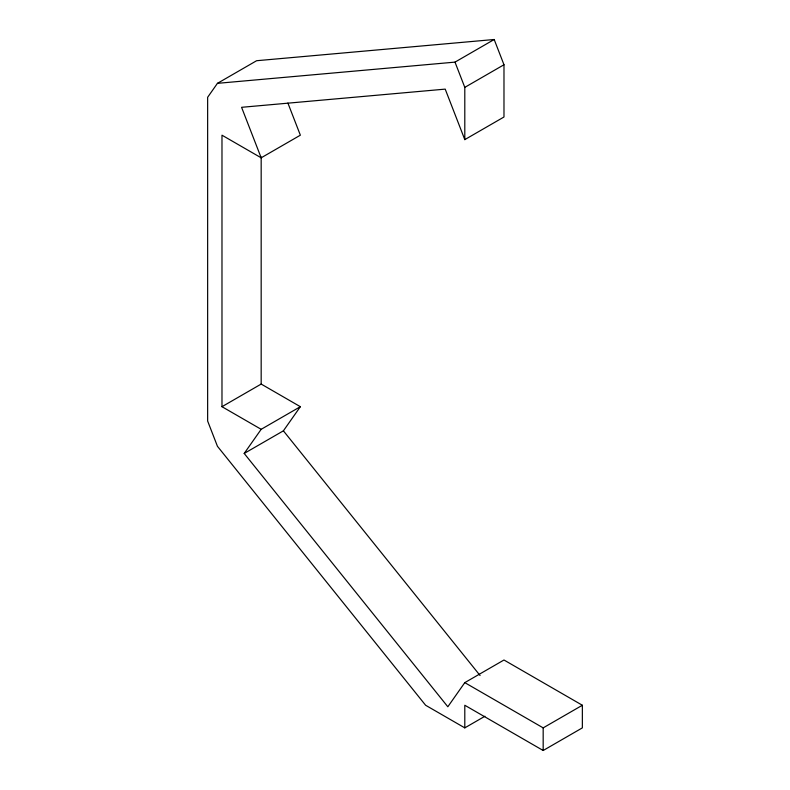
<?xml version="1.0" encoding="UTF-8"?>
<svg xmlns="http://www.w3.org/2000/svg" width="790" height="790" viewBox="0 0 790 790"><rect width="100%" height="100%" fill="white"/><g stroke="black" fill="none" stroke-linecap="round" stroke-linejoin="round"><path stroke-width="1.19" d="M287.896 103.056L300.358 135.189L261.174 157.812L241.582 107.312L445.204 89.122L464.797 139.623L503.981 116.999L503.981 64.75L494.185 39.5L256.622 60.721L217.438 83.345L207.642 97.279L207.642 421.031L217.438 446.281L425.613 705.253L464.797 727.876L484.922 716.254M464.797 727.876L464.797 705.253L543.174 750.5L582.358 727.876L582.358 705.253L503.981 660.006L464.797 682.629L447.831 706.764L244.199 453.45L261.174 429.316L300.358 406.692L261.174 384.068L221.98 406.692L221.98 135.189L261.174 157.812M244.199 453.45L283.393 430.827L300.358 406.692M217.438 83.345L455 62.124L494.185 39.5M464.797 139.623L464.797 87.374L503.981 64.75M464.797 682.629L543.174 727.876L582.358 705.253M221.98 406.692L261.174 429.316M283.393 430.827L480.073 675.509M455 62.124L464.797 87.374M543.174 727.876L543.174 750.5M261.174 156.993L261.174 384.068"/></g></svg>
